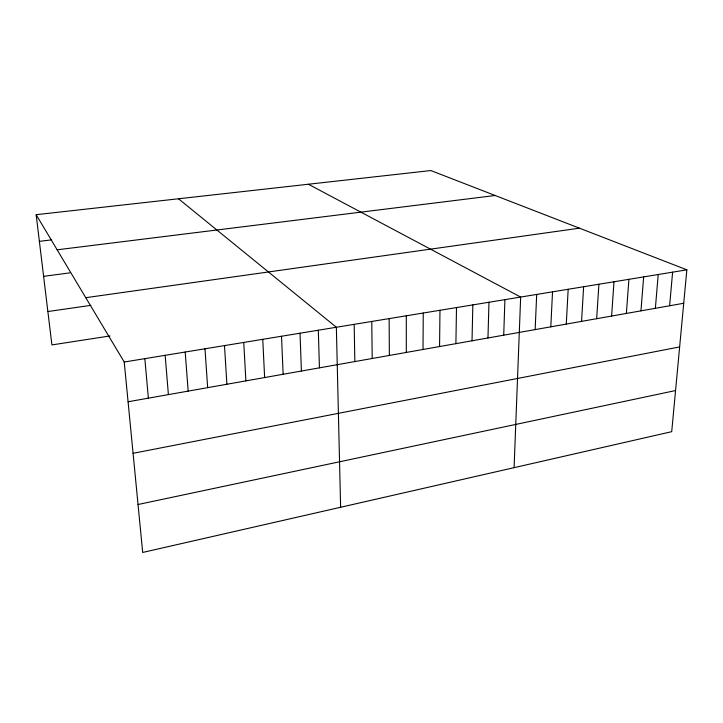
<?xml version="1.0" encoding="UTF-8"?>
<svg xmlns="http://www.w3.org/2000/svg" width="723" height="723" viewBox="0 0 723 723"><rect width="100%" height="100%" fill="white"/><g stroke="black" fill="none" stroke-linecap="round" stroke-linejoin="round"><path stroke-width="1.08" d="M406.299 352.444L406.299 315.797M423.027 349.48L423.244 313.023M439.557 346.552L439.973 310.284M455.897 343.651L456.502 307.573M472.029 340.795L472.833 304.898M487.971 337.966L488.965 302.25M503.723 335.174L504.907 299.638M514.089 467.664L520.659 297.063L308.378 184.238M535.147 329.607L536.692 294.433M550.809 326.832L552.526 291.839M566.281 324.085L568.17 289.272M581.563 321.374L583.624 286.742M596.674 318.698L598.897 284.238M611.613 316.05L613.99 281.762M626.371 313.439L628.911 279.322M640.958 310.854L643.651 276.9M655.372 308.296L658.219 274.514M669.625 305.766L672.616 272.155M686.85 269.824L671.712 431.676L142.684 552.453L124.229 362.024L36.15 214.695L430.818 170.547L686.85 269.824L124.229 362.024M138.039 504.509L675.553 390.547M133.077 453.303L679.638 346.913M128.088 401.762L683.723 303.271M109.995 335.942L51.911 344.916L36.15 214.695M47.872 311.532L90.863 305.359M85.766 297.686L579.448 228.179M43.615 276.331L69.896 272.86M57.144 249.806L495.174 195.499M39.376 241.346L51.631 239.873M178.5 198.771L336.358 327.257L340.623 507.266M144.835 358.653L148.378 398.165M165.151 355.318L168.396 394.613M185.196 352.038L188.161 391.107M204.98 348.793L207.655 387.655M224.492 345.594L226.895 384.247M243.75 342.44L245.883 380.876M262.756 339.322L264.627 377.56M281.518 336.249L283.136 374.279M300.036 333.213L301.401 371.035M318.319 330.221L319.439 367.844M354.18 324.338L354.83 361.563M371.767 321.455L372.2 358.491M389.146 318.608L389.354 355.445"/></g></svg>
